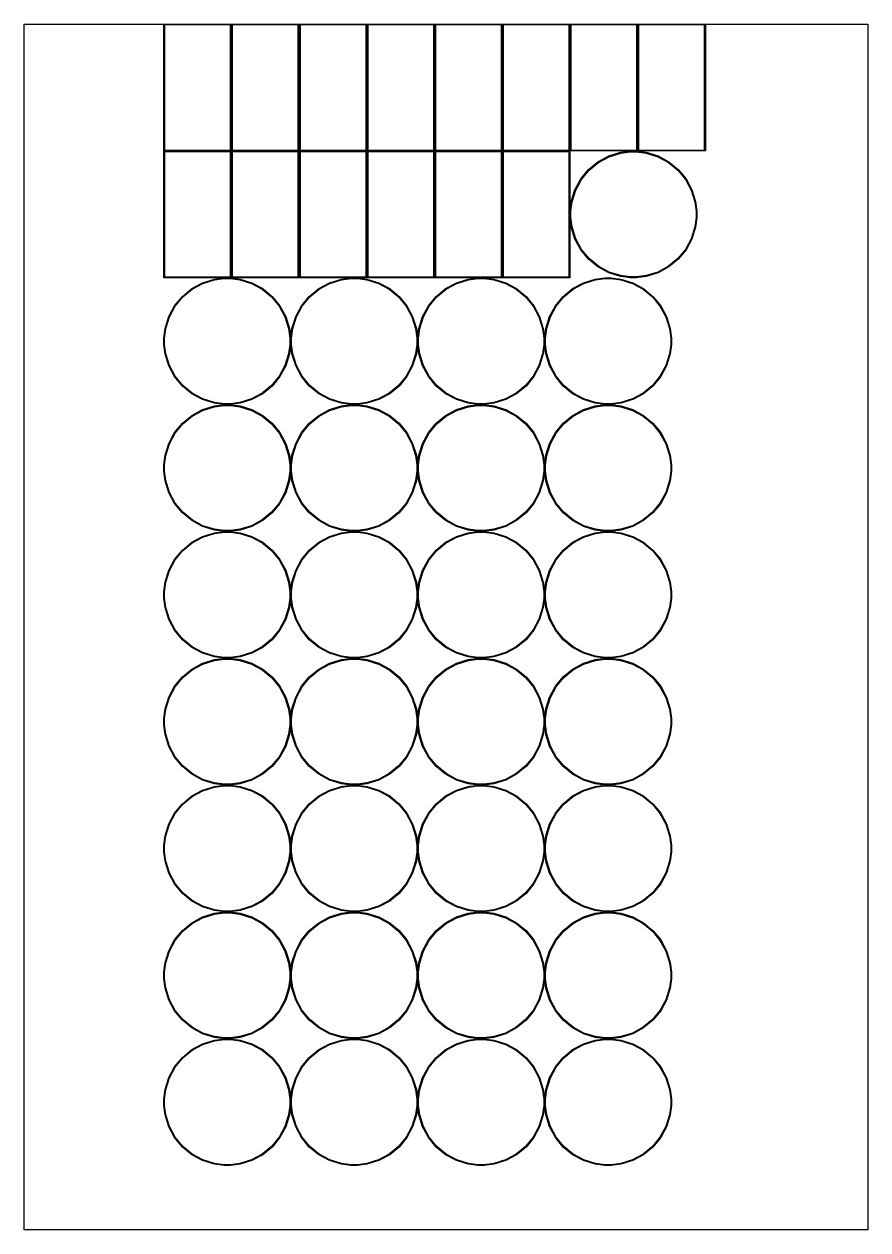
# Model space of a CAD drawing. Extents: x 3 to 206, y 4 to 294.
import ezdxf

# ---------------------------------------------------------------- set-up
doc = ezdxf.new("R2010")
doc.units = 0
doc.layers.add('CCC-CC-CC', color=254, linetype='CONTINUOUS')
doc.layers.add('CFF-FF-FF-WHITE', color=7, linetype='CONTINUOUS')

msp = doc.modelspace()

# ---------------------------------------------------------------- linework, layer by layer
at = {"layer": 'CCC-CC-CC'}
for points in [[(36.9838, 293.599), (53.2486, 293.599), (53.2486, 293.395), (36.9838, 293.395), (36.9838, 293.599)], [(36.9838, 293.599), (37.1877, 293.599), (37.1877, 263.105), (36.9838, 263.105), (36.9838, 293.599)], [(53.0447, 293.599), (53.2486, 293.599), (53.2486, 263.105), (53.0447, 263.105), (53.0447, 293.599)], [(53.2486, 293.599), (69.5124, 293.599), (69.5124, 293.395), (53.2486, 293.395), (53.2486, 293.599)], [(53.2486, 293.599), (53.4515, 293.599), (53.4515, 263.105), (53.2486, 263.105), (53.2486, 293.599)], [(69.3099, 293.599), (69.5124, 293.599), (69.5124, 263.105), (69.3099, 263.105), (69.3099, 293.599)], [(69.5124, 293.599), (85.7772, 293.599), (85.7772, 293.395), (69.5124, 293.395), (69.5124, 293.599)], [(69.5124, 293.599), (69.7163, 293.599), (69.7163, 263.105), (69.5124, 263.105), (69.5124, 293.599)], [(85.5733, 293.599), (85.7772, 293.599), (85.7772, 263.105), (85.5733, 263.105), (85.5733, 293.599)], [(85.7772, 293.599), (102.041, 293.599), (102.041, 293.395), (85.7772, 293.395), (85.7772, 293.599)], [(85.7772, 293.599), (85.9801, 293.599), (85.9801, 263.105), (85.7772, 263.105), (85.7772, 293.599)], [(101.838, 293.599), (102.041, 293.599), (102.041, 263.105), (101.838, 263.105), (101.838, 293.599)], [(102.041, 293.599), (118.305, 293.599), (118.305, 293.395), (102.041, 293.395), (102.041, 293.599)], [(102.041, 293.599), (102.245, 293.599), (102.245, 263.105), (102.041, 263.105), (102.041, 293.599)], [(118.102, 293.599), (118.305, 293.599), (118.305, 263.105), (118.102, 263.105), (118.102, 293.599)], [(118.305, 293.599), (134.57, 293.599), (134.57, 293.395), (118.305, 293.395), (118.305, 293.599)], [(118.305, 293.599), (118.509, 293.599), (118.509, 263.105), (118.305, 263.105), (118.305, 293.599)], [(134.366, 293.599), (134.57, 293.599), (134.57, 263.105), (134.366, 263.105), (134.366, 293.599)], [(134.57, 293.599), (150.833, 293.599), (150.833, 293.395), (134.57, 293.395), (134.57, 293.599)], [(134.57, 293.599), (134.772, 293.599), (134.772, 263.105), (134.57, 263.105), (134.57, 293.599)], [(150.63, 293.599), (150.833, 293.599), (150.833, 263.105), (150.63, 263.105), (150.63, 293.599)], [(150.833, 293.599), (167.098, 293.599), (167.098, 293.395), (150.833, 293.395), (150.833, 293.599)], [(150.833, 293.599), (151.037, 293.599), (151.037, 263.105), (150.833, 263.105), (150.833, 293.599)], [(166.894, 293.599), (167.098, 293.599), (167.098, 263.105), (166.894, 263.105), (166.894, 293.599)], [(36.9838, 263.307), (53.2486, 263.307), (53.2486, 263.105), (36.9838, 263.105), (36.9838, 263.307)], [(36.9838, 263.105), (53.2486, 263.105), (53.2486, 262.901), (36.9838, 262.901), (36.9838, 263.105)], [(36.9838, 263.105), (37.1877, 263.105), (37.1877, 232.609), (36.9838, 232.609), (36.9838, 263.105)], [(53.0447, 263.105), (53.2486, 263.105), (53.2486, 232.609), (53.0447, 232.609), (53.0447, 263.105)], [(53.2486, 263.307), (69.5124, 263.307), (69.5124, 263.105), (53.2486, 263.105), (53.2486, 263.307)], [(53.2486, 263.105), (69.5124, 263.105), (69.5124, 262.901), (53.2486, 262.901), (53.2486, 263.105)], [(53.2486, 263.105), (53.4515, 263.105), (53.4515, 232.609), (53.2486, 232.609), (53.2486, 263.105)], [(69.3099, 263.105), (69.5124, 263.105), (69.5124, 232.609), (69.3099, 232.609), (69.3099, 263.105)], [(69.5124, 263.307), (85.7772, 263.307), (85.7772, 263.105), (69.5124, 263.105), (69.5124, 263.307)], [(69.5124, 263.105), (85.7772, 263.105), (85.7772, 262.901), (69.5124, 262.901), (69.5124, 263.105)], [(69.5124, 263.105), (69.7163, 263.105), (69.7163, 232.609), (69.5124, 232.609), (69.5124, 263.105)], [(85.5733, 263.105), (85.7772, 263.105), (85.7772, 232.609), (85.5733, 232.609), (85.5733, 263.105)], [(85.7772, 263.307), (102.041, 263.307), (102.041, 263.105), (85.7772, 263.105), (85.7772, 263.307)], [(85.7772, 263.105), (102.041, 263.105), (102.041, 262.901), (85.7772, 262.901), (85.7772, 263.105)], [(85.7772, 263.105), (85.9801, 263.105), (85.9801, 232.609), (85.7772, 232.609), (85.7772, 263.105)], [(101.838, 263.105), (102.041, 263.105), (102.041, 232.609), (101.838, 232.609), (101.838, 263.105)], [(102.041, 263.307), (118.305, 263.307), (118.305, 263.105), (102.041, 263.105), (102.041, 263.307)], [(102.041, 263.105), (118.305, 263.105), (118.305, 262.901), (102.041, 262.901), (102.041, 263.105)], [(102.041, 263.105), (102.245, 263.105), (102.245, 232.609), (102.041, 232.609), (102.041, 263.105)], [(118.102, 263.105), (118.305, 263.105), (118.305, 232.609), (118.102, 232.609), (118.102, 263.105)], [(118.305, 263.307), (134.57, 263.307), (134.57, 263.105), (118.305, 263.105), (118.305, 263.307)], [(118.305, 263.105), (134.57, 263.105), (134.57, 262.901), (118.305, 262.901), (118.305, 263.105)], [(118.305, 263.105), (118.509, 263.105), (118.509, 232.609), (118.305, 232.609), (118.305, 263.105)], [(134.366, 263.105), (134.57, 263.105), (134.57, 232.609), (134.366, 232.609), (134.366, 263.105)], [(134.57, 263.307), (150.833, 263.307), (150.833, 263.105), (134.57, 263.105), (134.57, 263.307)], [(149.818, 263.105), (150.585, 263.105), (152.889, 262.796), (155.751, 261.907), (158.341, 260.502), (160.598, 258.64), (162.46, 256.383), (163.865, 253.792), (164.754, 250.93), (165.064, 248.626), (165.064, 247.857), (165.064, 247.089), (164.754, 244.785), (163.865, 241.923), (162.46, 239.332), (160.598, 237.075), (158.341, 235.213), (155.751, 233.808), (152.889, 232.919), (150.585, 232.609), (149.818, 232.609), (149.049, 232.609), (146.745, 232.919), (143.882, 233.808), (141.292, 235.213), (139.034, 237.075), (137.173, 239.332), (135.767, 241.923), (134.878, 244.785), (134.57, 247.089), (134.57, 247.857), (134.57, 248.626), (134.878, 250.93), (135.767, 253.792), (137.173, 256.383), (139.034, 258.64), (141.292, 260.502), (143.882, 261.907), (146.745, 262.796), (149.049, 263.105), (149.818, 263.105)], [(149.818, 262.901), (150.575, 262.901), (152.849, 262.596), (155.673, 261.72), (158.228, 260.332), (160.455, 258.495), (162.292, 256.268), (163.679, 253.714), (164.556, 250.89), (164.862, 248.616), (164.862, 247.857), (164.862, 247.099), (164.556, 244.825), (163.679, 242.001), (162.292, 239.445), (160.455, 237.22), (158.228, 235.383), (155.673, 233.995), (152.849, 233.119), (150.575, 232.813), (149.818, 232.813), (149.058, 232.813), (146.784, 233.119), (143.961, 233.995), (141.405, 235.383), (139.178, 237.22), (137.341, 239.445), (135.953, 242.001), (135.077, 244.825), (134.772, 247.099), (134.772, 247.857), (134.772, 248.616), (135.077, 250.89), (135.953, 253.714), (137.341, 256.268), (139.178, 258.495), (141.405, 260.332), (143.961, 261.72), (146.784, 262.596), (149.058, 262.901), (149.818, 262.901)], [(150.833, 263.307), (167.098, 263.307), (167.098, 263.105), (150.833, 263.105), (150.833, 263.307)], [(36.9838, 232.813), (53.2486, 232.813), (53.2486, 232.609), (36.9838, 232.609), (36.9838, 232.813)], [(52.2319, 232.609), (52.9992, 232.609), (55.3036, 232.3), (58.1656, 231.411), (60.7564, 230.005), (63.0135, 228.144), (64.8751, 225.887), (66.2809, 223.296), (67.1696, 220.434), (67.4797, 218.13), (67.4797, 217.361), (67.4797, 216.593), (67.1696, 214.289), (66.2809, 211.427), (64.8751, 208.836), (63.0135, 206.58), (60.7564, 204.719), (58.1656, 203.313), (55.3036, 202.424), (52.9992, 202.114), (52.2319, 202.114), (51.4629, 202.114), (49.1589, 202.424), (46.2964, 203.313), (43.706, 204.719), (41.4486, 206.58), (39.587, 208.836), (38.1811, 211.427), (37.2925, 214.289), (36.9838, 216.593), (36.9838, 217.361), (36.9838, 218.13), (37.2925, 220.434), (38.1811, 223.296), (39.587, 225.887), (41.4486, 228.144), (43.706, 230.005), (46.2964, 231.411), (49.1589, 232.3), (51.4629, 232.609), (52.2319, 232.609)], [(52.2319, 232.405), (52.9897, 232.405), (55.2633, 232.1), (58.087, 231.224), (60.6432, 229.836), (62.8689, 227.999), (64.7058, 225.774), (66.0936, 223.217), (66.9699, 220.394), (67.2758, 218.12), (67.2758, 217.361), (67.2758, 216.603), (66.9699, 214.329), (66.0936, 211.505), (64.7058, 208.951), (62.8689, 206.724), (60.6432, 204.887), (58.087, 203.499), (55.2633, 202.622), (52.9897, 202.317), (52.2319, 202.317), (51.4724, 202.317), (49.1987, 202.622), (46.3751, 203.499), (43.8203, 204.887), (41.5932, 206.724), (39.7563, 208.951), (38.3688, 211.505), (37.4922, 214.329), (37.1877, 216.603), (37.1877, 217.361), (37.1877, 218.12), (37.4922, 220.394), (38.3688, 223.217), (39.7563, 225.774), (41.5932, 227.999), (43.8203, 229.836), (46.3751, 231.224), (49.1987, 232.1), (51.4724, 232.405), (52.2319, 232.405)], [(53.2486, 232.813), (69.5124, 232.813), (69.5124, 232.609), (53.2486, 232.609), (53.2486, 232.813)], [(82.7278, 232.609), (83.4954, 232.609), (85.7994, 232.3), (88.6615, 231.411), (91.2523, 230.005), (93.5083, 228.144), (95.3699, 225.887), (96.7754, 223.296), (97.6644, 220.434), (97.9745, 218.13), (97.9745, 217.361), (97.9745, 216.593), (97.6644, 214.289), (96.7754, 211.427), (95.3699, 208.836), (93.5083, 206.58), (91.2523, 204.719), (88.6615, 203.313), (85.7994, 202.424), (83.4954, 202.114), (82.7278, 202.114), (81.9587, 202.114), (79.6548, 202.424), (76.7927, 203.313), (74.2019, 204.719), (71.9448, 206.58), (70.0828, 208.836), (68.6774, 211.427), (67.7884, 214.289), (67.4797, 216.593), (67.4797, 217.361), (67.4797, 218.13), (67.7884, 220.434), (68.6774, 223.296), (70.0828, 225.887), (71.9448, 228.144), (74.2019, 230.005), (76.7927, 231.411), (79.6548, 232.3), (81.9587, 232.609), (82.7278, 232.609)], [(82.7278, 232.405), (83.4856, 232.405), (85.7596, 232.1), (88.5832, 231.224), (91.138, 229.836), (93.3648, 227.999), (95.2017, 225.774), (96.5895, 223.217), (97.4658, 220.394), (97.7717, 218.12), (97.7717, 217.361), (97.7717, 216.603), (97.4658, 214.329), (96.5895, 211.505), (95.2017, 208.951), (93.3648, 206.724), (91.138, 204.887), (88.5832, 203.499), (85.7596, 202.622), (83.4856, 202.317), (82.7278, 202.317), (81.9686, 202.317), (79.6946, 202.622), (76.871, 203.499), (74.3148, 204.887), (72.088, 206.724), (70.2511, 208.951), (68.8633, 211.505), (67.987, 214.329), (67.6822, 216.603), (67.6822, 217.361), (67.6822, 218.12), (67.987, 220.394), (68.8633, 223.217), (70.2511, 225.774), (72.088, 227.999), (74.3148, 229.836), (76.871, 231.224), (79.6946, 232.1), (81.9686, 232.405), (82.7278, 232.405)], [(69.5124, 232.813), (85.7772, 232.813), (85.7772, 232.609), (69.5124, 232.609), (69.5124, 232.813)], [(85.7772, 232.813), (102.041, 232.813), (102.041, 232.609), (85.7772, 232.609), (85.7772, 232.813)], [(113.222, 232.609), (113.99, 232.609), (116.294, 232.3), (119.156, 231.411), (121.747, 230.005), (124.004, 228.144), (125.866, 225.887), (127.272, 223.296), (128.16, 220.434), (128.47, 218.13), (128.47, 217.361), (128.47, 216.593), (128.16, 214.289), (127.272, 211.427), (125.866, 208.836), (124.004, 206.58), (121.747, 204.719), (119.156, 203.313), (116.294, 202.424), (113.99, 202.114), (113.222, 202.114), (112.454, 202.114), (110.149, 202.424), (107.287, 203.313), (104.696, 204.719), (102.439, 206.58), (100.578, 208.836), (99.1718, 211.427), (98.2832, 214.289), (97.9745, 216.593), (97.9745, 217.361), (97.9745, 218.13), (98.2832, 220.434), (99.1718, 223.296), (100.578, 225.887), (102.439, 228.144), (104.696, 230.005), (107.287, 231.411), (110.149, 232.3), (112.454, 232.609), (113.222, 232.609)], [(113.222, 232.405), (113.98, 232.405), (116.254, 232.1), (119.078, 231.224), (121.634, 229.836), (123.86, 227.999), (125.696, 225.774), (127.084, 223.217), (127.961, 220.394), (128.266, 218.12), (128.266, 217.361), (128.266, 216.603), (127.961, 214.329), (127.084, 211.505), (125.696, 208.951), (123.86, 206.724), (121.634, 204.887), (119.078, 203.499), (116.254, 202.622), (113.98, 202.317), (113.222, 202.317), (112.463, 202.317), (110.189, 202.622), (107.366, 203.499), (104.811, 204.887), (102.584, 206.724), (100.747, 208.951), (99.3592, 211.505), (98.4829, 214.329), (98.1784, 216.603), (98.1784, 217.361), (98.1784, 218.12), (98.4829, 220.394), (99.3592, 223.217), (100.747, 225.774), (102.584, 227.999), (104.811, 229.836), (107.366, 231.224), (110.189, 232.1), (112.463, 232.405), (113.222, 232.405)], [(102.041, 232.813), (118.305, 232.813), (118.305, 232.609), (102.041, 232.609), (102.041, 232.813)], [(118.305, 232.813), (134.57, 232.813), (134.57, 232.609), (118.305, 232.609), (118.305, 232.813)], [(143.718, 232.609), (144.486, 232.609), (146.79, 232.3), (149.652, 231.411), (152.243, 230.005), (154.499, 228.144), (156.361, 225.887), (157.766, 223.296), (158.655, 220.434), (158.965, 218.13), (158.965, 217.361), (158.965, 216.593), (158.655, 214.289), (157.766, 211.427), (156.361, 208.836), (154.499, 206.58), (152.243, 204.719), (149.652, 203.313), (146.79, 202.424), (144.486, 202.114), (143.718, 202.114), (142.949, 202.114), (140.645, 202.424), (137.783, 203.313), (135.193, 204.719), (132.935, 206.58), (131.074, 208.836), (129.668, 211.427), (128.779, 214.289), (128.47, 216.593), (128.47, 217.361), (128.47, 218.13), (128.779, 220.434), (129.668, 223.296), (131.074, 225.887), (132.935, 228.144), (135.193, 230.005), (137.783, 231.411), (140.645, 232.3), (142.949, 232.609), (143.718, 232.609)], [(143.718, 232.405), (144.476, 232.405), (146.75, 232.1), (149.574, 231.224), (152.128, 229.836), (154.355, 227.999), (156.192, 225.774), (157.58, 223.217), (158.456, 220.394), (158.762, 218.12), (158.762, 217.361), (158.762, 216.603), (158.456, 214.329), (157.58, 211.505), (156.192, 208.951), (154.355, 206.724), (152.128, 204.887), (149.574, 203.499), (146.75, 202.622), (144.476, 202.317), (143.718, 202.317), (142.959, 202.317), (140.685, 202.622), (137.862, 203.499), (135.305, 204.887), (133.078, 206.724), (131.241, 208.951), (129.854, 211.505), (128.977, 214.329), (128.673, 216.603), (128.673, 217.361), (128.673, 218.12), (128.977, 220.394), (129.854, 223.217), (131.241, 225.774), (133.078, 227.999), (135.305, 229.836), (137.862, 231.224), (140.685, 232.1), (142.959, 232.405), (143.718, 232.405)], [(52.2319, 202.114), (52.9992, 202.114), (55.3036, 201.805), (58.1656, 200.916), (60.7564, 199.511), (63.0135, 197.649), (64.8751, 195.392), (66.2809, 192.801), (67.1696, 189.939), (67.4797, 187.635), (67.4797, 186.866), (67.4797, 186.098), (67.1696, 183.794), (66.2809, 180.932), (64.8751, 178.342), (63.0135, 176.084), (60.7564, 174.222), (58.1656, 172.817), (55.3036, 171.928), (52.9992, 171.618), (52.2319, 171.618), (51.4629, 171.618), (49.1589, 171.928), (46.2964, 172.817), (43.706, 174.222), (41.4486, 176.084), (39.587, 178.342), (38.1811, 180.932), (37.2925, 183.794), (36.9838, 186.098), (36.9838, 186.866), (36.9838, 187.635), (37.2925, 189.939), (38.1811, 192.801), (39.587, 195.392), (41.4486, 197.649), (43.706, 199.511), (46.2964, 200.916), (49.1589, 201.805), (51.4629, 202.114), (52.2319, 202.114)], [(52.2319, 201.91), (52.9897, 201.91), (55.2633, 201.605), (58.087, 200.729), (60.6432, 199.342), (62.8689, 197.504), (64.7058, 195.278), (66.0936, 192.723), (66.9699, 189.899), (67.2758, 187.626), (67.2758, 186.866), (67.2758, 186.108), (66.9699, 183.834), (66.0936, 181.011), (64.7058, 178.454), (62.8689, 176.229), (60.6432, 174.392), (58.087, 173.004), (55.2633, 172.128), (52.9897, 171.822), (52.2319, 171.822), (51.4724, 171.822), (49.1987, 172.128), (46.3751, 173.004), (43.8203, 174.392), (41.5932, 176.229), (39.7563, 178.454), (38.3688, 181.011), (37.4922, 183.834), (37.1877, 186.108), (37.1877, 186.866), (37.1877, 187.626), (37.4922, 189.899), (38.3688, 192.723), (39.7563, 195.278), (41.5932, 197.504), (43.8203, 199.342), (46.3751, 200.729), (49.1987, 201.605), (51.4724, 201.91), (52.2319, 201.91)], [(82.7278, 202.114), (83.4954, 202.114), (85.7994, 201.805), (88.6615, 200.916), (91.2523, 199.511), (93.5083, 197.649), (95.3699, 195.392), (96.7754, 192.801), (97.6644, 189.939), (97.9745, 187.635), (97.9745, 186.866), (97.9745, 186.098), (97.6644, 183.794), (96.7754, 180.932), (95.3699, 178.342), (93.5083, 176.084), (91.2523, 174.222), (88.6615, 172.817), (85.7994, 171.928), (83.4954, 171.618), (82.7278, 171.618), (81.9587, 171.618), (79.6548, 171.928), (76.7927, 172.817), (74.2019, 174.222), (71.9448, 176.084), (70.0828, 178.342), (68.6774, 180.932), (67.7884, 183.794), (67.4797, 186.098), (67.4797, 186.866), (67.4797, 187.635), (67.7884, 189.939), (68.6774, 192.801), (70.0828, 195.392), (71.9448, 197.649), (74.2019, 199.511), (76.7927, 200.916), (79.6548, 201.805), (81.9587, 202.114), (82.7278, 202.114)], [(82.7278, 201.91), (83.4856, 201.91), (85.7596, 201.605), (88.5832, 200.729), (91.138, 199.342), (93.3648, 197.504), (95.2017, 195.278), (96.5895, 192.723), (97.4658, 189.899), (97.7717, 187.626), (97.7717, 186.866), (97.7717, 186.108), (97.4658, 183.834), (96.5895, 181.011), (95.2017, 178.454), (93.3648, 176.229), (91.138, 174.392), (88.5832, 173.004), (85.7596, 172.128), (83.4856, 171.822), (82.7278, 171.822), (81.9686, 171.822), (79.6946, 172.128), (76.871, 173.004), (74.3148, 174.392), (72.088, 176.229), (70.2511, 178.454), (68.8633, 181.011), (67.987, 183.834), (67.6822, 186.108), (67.6822, 186.866), (67.6822, 187.626), (67.987, 189.899), (68.8633, 192.723), (70.2511, 195.278), (72.088, 197.504), (74.3148, 199.342), (76.871, 200.729), (79.6946, 201.605), (81.9686, 201.91), (82.7278, 201.91)], [(113.222, 202.114), (113.99, 202.114), (116.294, 201.805), (119.156, 200.916), (121.747, 199.511), (124.004, 197.649), (125.866, 195.392), (127.272, 192.801), (128.16, 189.939), (128.47, 187.635), (128.47, 186.866), (128.47, 186.098), (128.16, 183.794), (127.272, 180.932), (125.866, 178.342), (124.004, 176.084), (121.747, 174.222), (119.156, 172.817), (116.294, 171.928), (113.99, 171.618), (113.222, 171.618), (112.454, 171.618), (110.149, 171.928), (107.287, 172.817), (104.696, 174.222), (102.439, 176.084), (100.578, 178.342), (99.1718, 180.932), (98.2832, 183.794), (97.9745, 186.098), (97.9745, 186.866), (97.9745, 187.635), (98.2832, 189.939), (99.1718, 192.801), (100.578, 195.392), (102.439, 197.649), (104.696, 199.511), (107.287, 200.916), (110.149, 201.805), (112.454, 202.114), (113.222, 202.114)], [(113.222, 201.91), (113.98, 201.91), (116.254, 201.605), (119.078, 200.729), (121.634, 199.342), (123.86, 197.504), (125.696, 195.278), (127.084, 192.723), (127.961, 189.899), (128.266, 187.626), (128.266, 186.866), (128.266, 186.108), (127.961, 183.834), (127.084, 181.011), (125.696, 178.454), (123.86, 176.229), (121.634, 174.392), (119.078, 173.004), (116.254, 172.128), (113.98, 171.822), (113.222, 171.822), (112.463, 171.822), (110.189, 172.128), (107.366, 173.004), (104.811, 174.392), (102.584, 176.229), (100.747, 178.454), (99.3592, 181.011), (98.4829, 183.834), (98.1784, 186.108), (98.1784, 186.866), (98.1784, 187.626), (98.4829, 189.899), (99.3592, 192.723), (100.747, 195.278), (102.584, 197.504), (104.811, 199.342), (107.366, 200.729), (110.189, 201.605), (112.463, 201.91), (113.222, 201.91)], [(143.718, 202.114), (144.486, 202.114), (146.79, 201.805), (149.652, 200.916), (152.243, 199.511), (154.499, 197.649), (156.361, 195.392), (157.766, 192.801), (158.655, 189.939), (158.965, 187.635), (158.965, 186.866), (158.965, 186.098), (158.655, 183.794), (157.766, 180.932), (156.361, 178.342), (154.499, 176.084), (152.243, 174.222), (149.652, 172.817), (146.79, 171.928), (144.486, 171.618), (143.718, 171.618), (142.949, 171.618), (140.645, 171.928), (137.783, 172.817), (135.193, 174.222), (132.935, 176.084), (131.074, 178.342), (129.668, 180.932), (128.779, 183.794), (128.47, 186.098), (128.47, 186.866), (128.47, 187.635), (128.779, 189.939), (129.668, 192.801), (131.074, 195.392), (132.935, 197.649), (135.193, 199.511), (137.783, 200.916), (140.645, 201.805), (142.949, 202.114), (143.718, 202.114)], [(143.718, 201.91), (144.476, 201.91), (146.75, 201.605), (149.574, 200.729), (152.128, 199.342), (154.355, 197.504), (156.192, 195.278), (157.58, 192.723), (158.456, 189.899), (158.762, 187.626), (158.762, 186.866), (158.762, 186.108), (158.456, 183.834), (157.58, 181.011), (156.192, 178.454), (154.355, 176.229), (152.128, 174.392), (149.574, 173.004), (146.75, 172.128), (144.476, 171.822), (143.718, 171.822), (142.959, 171.822), (140.685, 172.128), (137.862, 173.004), (135.305, 174.392), (133.078, 176.229), (131.241, 178.454), (129.854, 181.011), (128.977, 183.834), (128.673, 186.108), (128.673, 186.866), (128.673, 187.626), (128.977, 189.899), (129.854, 192.723), (131.241, 195.278), (133.078, 197.504), (135.305, 199.342), (137.862, 200.729), (140.685, 201.605), (142.959, 201.91), (143.718, 201.91)], [(52.2319, 171.618), (52.9992, 171.618), (55.3036, 171.31), (58.1656, 170.421), (60.7564, 169.015), (63.0135, 167.153), (64.8751, 164.896), (66.2809, 162.305), (67.1696, 159.443), (67.4797, 157.139), (67.4797, 156.37), (67.4797, 155.603), (67.1696, 153.299), (66.2809, 150.436), (64.8751, 147.846), (63.0135, 145.59), (60.7564, 143.728), (58.1656, 142.323), (55.3036, 141.434), (52.9992, 141.123), (52.2319, 141.123), (51.4629, 141.123), (49.1589, 141.434), (46.2964, 142.323), (43.706, 143.728), (41.4486, 145.59), (39.587, 147.846), (38.1811, 150.436), (37.2925, 153.299), (36.9838, 155.603), (36.9838, 156.37), (36.9838, 157.139), (37.2925, 159.443), (38.1811, 162.305), (39.587, 164.896), (41.4486, 167.153), (43.706, 169.015), (46.2964, 170.421), (49.1589, 171.31), (51.4629, 171.618), (52.2319, 171.618)], [(52.2319, 171.414), (52.9897, 171.414), (55.2633, 171.11), (58.087, 170.233), (60.6432, 168.845), (62.8689, 167.009), (64.7058, 164.783), (66.0936, 162.227), (66.9699, 159.403), (67.2758, 157.129), (67.2758, 156.37), (67.2758, 155.612), (66.9699, 153.338), (66.0936, 150.515), (64.7058, 147.96), (62.8689, 145.733), (60.6432, 143.896), (58.087, 142.508), (55.2633, 141.632), (52.9897, 141.326), (52.2319, 141.326), (51.4724, 141.326), (49.1987, 141.632), (46.3751, 142.508), (43.8203, 143.896), (41.5932, 145.733), (39.7563, 147.96), (38.3688, 150.515), (37.4922, 153.338), (37.1877, 155.612), (37.1877, 156.37), (37.1877, 157.129), (37.4922, 159.403), (38.3688, 162.227), (39.7563, 164.783), (41.5932, 167.009), (43.8203, 168.845), (46.3751, 170.233), (49.1987, 171.11), (51.4724, 171.414), (52.2319, 171.414)], [(82.7278, 171.618), (83.4954, 171.618), (85.7994, 171.31), (88.6615, 170.421), (91.2523, 169.015), (93.5083, 167.153), (95.3699, 164.896), (96.7754, 162.305), (97.6644, 159.443), (97.9745, 157.139), (97.9745, 156.37), (97.9745, 155.603), (97.6644, 153.299), (96.7754, 150.436), (95.3699, 147.846), (93.5083, 145.59), (91.2523, 143.728), (88.6615, 142.323), (85.7994, 141.434), (83.4954, 141.123), (82.7278, 141.123), (81.9587, 141.123), (79.6548, 141.434), (76.7927, 142.323), (74.2019, 143.728), (71.9448, 145.59), (70.0828, 147.846), (68.6774, 150.436), (67.7884, 153.299), (67.4797, 155.603), (67.4797, 156.37), (67.4797, 157.139), (67.7884, 159.443), (68.6774, 162.305), (70.0828, 164.896), (71.9448, 167.153), (74.2019, 169.015), (76.7927, 170.421), (79.6548, 171.31), (81.9587, 171.618), (82.7278, 171.618)], [(82.7278, 171.414), (83.4856, 171.414), (85.7596, 171.11), (88.5832, 170.233), (91.138, 168.845), (93.3648, 167.009), (95.2017, 164.783), (96.5895, 162.227), (97.4658, 159.403), (97.7717, 157.129), (97.7717, 156.37), (97.7717, 155.612), (97.4658, 153.338), (96.5895, 150.515), (95.2017, 147.96), (93.3648, 145.733), (91.138, 143.896), (88.5832, 142.508), (85.7596, 141.632), (83.4856, 141.326), (82.7278, 141.326), (81.9686, 141.326), (79.6946, 141.632), (76.871, 142.508), (74.3148, 143.896), (72.088, 145.733), (70.2511, 147.96), (68.8633, 150.515), (67.987, 153.338), (67.6822, 155.612), (67.6822, 156.37), (67.6822, 157.129), (67.987, 159.403), (68.8633, 162.227), (70.2511, 164.783), (72.088, 167.009), (74.3148, 168.845), (76.871, 170.233), (79.6946, 171.11), (81.9686, 171.414), (82.7278, 171.414)], [(113.222, 171.618), (113.99, 171.618), (116.294, 171.31), (119.156, 170.421), (121.747, 169.015), (124.004, 167.153), (125.866, 164.896), (127.272, 162.305), (128.16, 159.443), (128.47, 157.139), (128.47, 156.37), (128.47, 155.603), (128.16, 153.299), (127.272, 150.436), (125.866, 147.846), (124.004, 145.59), (121.747, 143.728), (119.156, 142.323), (116.294, 141.434), (113.99, 141.123), (113.222, 141.123), (112.454, 141.123), (110.149, 141.434), (107.287, 142.323), (104.696, 143.728), (102.439, 145.59), (100.578, 147.846), (99.1718, 150.436), (98.2832, 153.299), (97.9745, 155.603), (97.9745, 156.37), (97.9745, 157.139), (98.2832, 159.443), (99.1718, 162.305), (100.578, 164.896), (102.439, 167.153), (104.696, 169.015), (107.287, 170.421), (110.149, 171.31), (112.454, 171.618), (113.222, 171.618)], [(113.222, 171.414), (113.98, 171.414), (116.254, 171.11), (119.078, 170.233), (121.634, 168.845), (123.86, 167.009), (125.696, 164.783), (127.084, 162.227), (127.961, 159.403), (128.266, 157.129), (128.266, 156.37), (128.266, 155.612), (127.961, 153.338), (127.084, 150.515), (125.696, 147.96), (123.86, 145.733), (121.634, 143.896), (119.078, 142.508), (116.254, 141.632), (113.98, 141.326), (113.222, 141.326), (112.463, 141.326), (110.189, 141.632), (107.366, 142.508), (104.811, 143.896), (102.584, 145.733), (100.747, 147.96), (99.3592, 150.515), (98.4829, 153.338), (98.1784, 155.612), (98.1784, 156.37), (98.1784, 157.129), (98.4829, 159.403), (99.3592, 162.227), (100.747, 164.783), (102.584, 167.009), (104.811, 168.845), (107.366, 170.233), (110.189, 171.11), (112.463, 171.414), (113.222, 171.414)], [(143.718, 171.618), (144.486, 171.618), (146.79, 171.31), (149.652, 170.421), (152.243, 169.015), (154.499, 167.153), (156.361, 164.896), (157.766, 162.305), (158.655, 159.443), (158.965, 157.139), (158.965, 156.37), (158.965, 155.603), (158.655, 153.299), (157.766, 150.436), (156.361, 147.846), (154.499, 145.59), (152.243, 143.728), (149.652, 142.323), (146.79, 141.434), (144.486, 141.123), (143.718, 141.123), (142.949, 141.123), (140.645, 141.434), (137.783, 142.323), (135.193, 143.728), (132.935, 145.59), (131.074, 147.846), (129.668, 150.436), (128.779, 153.299), (128.47, 155.603), (128.47, 156.37), (128.47, 157.139), (128.779, 159.443), (129.668, 162.305), (131.074, 164.896), (132.935, 167.153), (135.193, 169.015), (137.783, 170.421), (140.645, 171.31), (142.949, 171.618), (143.718, 171.618)], [(143.718, 171.414), (144.476, 171.414), (146.75, 171.11), (149.574, 170.233), (152.128, 168.845), (154.355, 167.009), (156.192, 164.783), (157.58, 162.227), (158.456, 159.403), (158.762, 157.129), (158.762, 156.37), (158.762, 155.612), (158.456, 153.338), (157.58, 150.515), (156.192, 147.96), (154.355, 145.733), (152.128, 143.896), (149.574, 142.508), (146.75, 141.632), (144.476, 141.326), (143.718, 141.326), (142.959, 141.326), (140.685, 141.632), (137.862, 142.508), (135.305, 143.896), (133.078, 145.733), (131.241, 147.96), (129.854, 150.515), (128.977, 153.338), (128.673, 155.612), (128.673, 156.37), (128.673, 157.129), (128.977, 159.403), (129.854, 162.227), (131.241, 164.783), (133.078, 167.009), (135.305, 168.845), (137.862, 170.233), (140.685, 171.11), (142.959, 171.414), (143.718, 171.414)], [(52.2319, 141.123), (52.9992, 141.123), (55.3036, 140.815), (58.1656, 139.926), (60.7564, 138.52), (63.0135, 136.659), (64.8751, 134.401), (66.2809, 131.811), (67.1696, 128.948), (67.4797, 126.644), (67.4797, 125.876), (67.4797, 125.108), (67.1696, 122.804), (66.2809, 119.942), (64.8751, 117.351), (63.0135, 115.094), (60.7564, 113.232), (58.1656, 111.826), (55.3036, 110.938), (52.9992, 110.628), (52.2319, 110.628), (51.4629, 110.628), (49.1589, 110.938), (46.2964, 111.826), (43.706, 113.232), (41.4486, 115.094), (39.587, 117.351), (38.1811, 119.942), (37.2925, 122.804), (36.9838, 125.108), (36.9838, 125.876), (36.9838, 126.644), (37.2925, 128.948), (38.1811, 131.811), (39.587, 134.401), (41.4486, 136.659), (43.706, 138.52), (46.2964, 139.926), (49.1589, 140.815), (51.4629, 141.123), (52.2319, 141.123)], [(52.2319, 140.92), (52.9897, 140.92), (55.2633, 140.615), (58.087, 139.738), (60.6432, 138.351), (62.8689, 136.514), (64.7058, 134.287), (66.0936, 131.732), (66.9699, 128.909), (67.2758, 126.635), (67.2758, 125.876), (67.2758, 125.118), (66.9699, 122.844), (66.0936, 120.02), (64.7058, 117.464), (62.8689, 115.238), (60.6432, 113.401), (58.087, 112.014), (55.2633, 111.137), (52.9897, 110.831), (52.2319, 110.831), (51.4724, 110.831), (49.1987, 111.137), (46.3751, 112.014), (43.8203, 113.401), (41.5932, 115.238), (39.7563, 117.464), (38.3688, 120.02), (37.4922, 122.844), (37.1877, 125.118), (37.1877, 125.876), (37.1877, 126.635), (37.4922, 128.909), (38.3688, 131.732), (39.7563, 134.287), (41.5932, 136.514), (43.8203, 138.351), (46.3751, 139.738), (49.1987, 140.615), (51.4724, 140.92), (52.2319, 140.92)], [(82.7278, 141.123), (83.4954, 141.123), (85.7994, 140.815), (88.6615, 139.926), (91.2523, 138.52), (93.5083, 136.659), (95.3699, 134.401), (96.7754, 131.811), (97.6644, 128.948), (97.9745, 126.644), (97.9745, 125.876), (97.9745, 125.108), (97.6644, 122.804), (96.7754, 119.942), (95.3699, 117.351), (93.5083, 115.094), (91.2523, 113.232), (88.6615, 111.826), (85.7994, 110.938), (83.4954, 110.628), (82.7278, 110.628), (81.9587, 110.628), (79.6548, 110.938), (76.7927, 111.826), (74.2019, 113.232), (71.9448, 115.094), (70.0828, 117.351), (68.6774, 119.942), (67.7884, 122.804), (67.4797, 125.108), (67.4797, 125.876), (67.4797, 126.644), (67.7884, 128.948), (68.6774, 131.811), (70.0828, 134.401), (71.9448, 136.659), (74.2019, 138.52), (76.7927, 139.926), (79.6548, 140.815), (81.9587, 141.123), (82.7278, 141.123)], [(82.7278, 140.92), (83.4856, 140.92), (85.7596, 140.615), (88.5832, 139.738), (91.138, 138.351), (93.3648, 136.514), (95.2017, 134.287), (96.5895, 131.732), (97.4658, 128.909), (97.7717, 126.635), (97.7717, 125.876), (97.7717, 125.118), (97.4658, 122.844), (96.5895, 120.02), (95.2017, 117.464), (93.3648, 115.238), (91.138, 113.401), (88.5832, 112.014), (85.7596, 111.137), (83.4856, 110.831), (82.7278, 110.831), (81.9686, 110.831), (79.6946, 111.137), (76.871, 112.014), (74.3148, 113.401), (72.088, 115.238), (70.2511, 117.464), (68.8633, 120.02), (67.987, 122.844), (67.6822, 125.118), (67.6822, 125.876), (67.6822, 126.635), (67.987, 128.909), (68.8633, 131.732), (70.2511, 134.287), (72.088, 136.514), (74.3148, 138.351), (76.871, 139.738), (79.6946, 140.615), (81.9686, 140.92), (82.7278, 140.92)], [(113.222, 141.123), (113.99, 141.123), (116.294, 140.815), (119.156, 139.926), (121.747, 138.52), (124.004, 136.659), (125.866, 134.401), (127.272, 131.811), (128.16, 128.948), (128.47, 126.644), (128.47, 125.876), (128.47, 125.108), (128.16, 122.804), (127.272, 119.942), (125.866, 117.351), (124.004, 115.094), (121.747, 113.232), (119.156, 111.826), (116.294, 110.938), (113.99, 110.628), (113.222, 110.628), (112.454, 110.628), (110.149, 110.938), (107.287, 111.826), (104.696, 113.232), (102.439, 115.094), (100.578, 117.351), (99.1718, 119.942), (98.2832, 122.804), (97.9745, 125.108), (97.9745, 125.876), (97.9745, 126.644), (98.2832, 128.948), (99.1718, 131.811), (100.578, 134.401), (102.439, 136.659), (104.696, 138.52), (107.287, 139.926), (110.149, 140.815), (112.454, 141.123), (113.222, 141.123)], [(113.222, 140.92), (113.98, 140.92), (116.254, 140.615), (119.078, 139.738), (121.634, 138.351), (123.86, 136.514), (125.696, 134.287), (127.084, 131.732), (127.961, 128.909), (128.266, 126.635), (128.266, 125.876), (128.266, 125.118), (127.961, 122.844), (127.084, 120.02), (125.696, 117.464), (123.86, 115.238), (121.634, 113.401), (119.078, 112.014), (116.254, 111.137), (113.98, 110.831), (113.222, 110.831), (112.463, 110.831), (110.189, 111.137), (107.366, 112.014), (104.811, 113.401), (102.584, 115.238), (100.747, 117.464), (99.3592, 120.02), (98.4829, 122.844), (98.1784, 125.118), (98.1784, 125.876), (98.1784, 126.635), (98.4829, 128.909), (99.3592, 131.732), (100.747, 134.287), (102.584, 136.514), (104.811, 138.351), (107.366, 139.738), (110.189, 140.615), (112.463, 140.92), (113.222, 140.92)], [(143.718, 141.123), (144.486, 141.123), (146.79, 140.815), (149.652, 139.926), (152.243, 138.52), (154.499, 136.659), (156.361, 134.401), (157.766, 131.811), (158.655, 128.948), (158.965, 126.644), (158.965, 125.876), (158.965, 125.108), (158.655, 122.804), (157.766, 119.942), (156.361, 117.351), (154.499, 115.094), (152.243, 113.232), (149.652, 111.826), (146.79, 110.938), (144.486, 110.628), (143.718, 110.628), (142.949, 110.628), (140.645, 110.938), (137.783, 111.826), (135.193, 113.232), (132.935, 115.094), (131.074, 117.351), (129.668, 119.942), (128.779, 122.804), (128.47, 125.108), (128.47, 125.876), (128.47, 126.644), (128.779, 128.948), (129.668, 131.811), (131.074, 134.401), (132.935, 136.659), (135.193, 138.52), (137.783, 139.926), (140.645, 140.815), (142.949, 141.123), (143.718, 141.123)], [(143.718, 140.92), (144.476, 140.92), (146.75, 140.615), (149.574, 139.738), (152.128, 138.351), (154.355, 136.514), (156.192, 134.287), (157.58, 131.732), (158.456, 128.909), (158.762, 126.635), (158.762, 125.876), (158.762, 125.118), (158.456, 122.844), (157.58, 120.02), (156.192, 117.464), (154.355, 115.238), (152.128, 113.401), (149.574, 112.014), (146.75, 111.137), (144.476, 110.831), (143.718, 110.831), (142.959, 110.831), (140.685, 111.137), (137.862, 112.014), (135.305, 113.401), (133.078, 115.238), (131.241, 117.464), (129.854, 120.02), (128.977, 122.844), (128.673, 125.118), (128.673, 125.876), (128.673, 126.635), (128.977, 128.909), (129.854, 131.732), (131.241, 134.287), (133.078, 136.514), (135.305, 138.351), (137.862, 139.738), (140.685, 140.615), (142.959, 140.92), (143.718, 140.92)], [(52.2319, 110.628), (52.9992, 110.628), (55.3036, 110.319), (58.1656, 109.43), (60.7564, 108.024), (63.0135, 106.163), (64.8751, 103.905), (66.2809, 101.315), (67.1696, 98.4525), (67.4797, 96.1485), (67.4797, 95.3795), (67.4797, 94.6118), (67.1696, 92.3078), (66.2809, 89.4457), (64.8751, 86.8549), (63.0135, 84.5993), (60.7564, 82.7373), (58.1656, 81.3319), (55.3036, 80.4429), (52.9992, 80.1328), (52.2319, 80.1328), (51.4629, 80.1328), (49.1589, 80.4429), (46.2964, 81.3319), (43.706, 82.7373), (41.4486, 84.5993), (39.587, 86.8549), (38.1811, 89.4457), (37.2925, 92.3078), (36.9838, 94.6118), (36.9838, 95.3795), (36.9838, 96.1485), (37.2925, 98.4525), (38.1811, 101.315), (39.587, 103.905), (41.4486, 106.163), (43.706, 108.024), (46.2964, 109.43), (49.1589, 110.319), (51.4629, 110.628), (52.2319, 110.628)], [(52.2319, 110.425), (52.9897, 110.425), (55.2633, 110.12), (58.087, 109.244), (60.6432, 107.856), (62.8689, 106.019), (64.7058, 103.793), (66.0936, 101.236), (66.9699, 98.4127), (67.2758, 96.139), (67.2758, 95.3795), (67.2758, 94.6217), (66.9699, 92.3477), (66.0936, 89.5244), (64.7058, 86.9692), (62.8689, 84.7425), (60.6432, 82.9056), (58.087, 81.5178), (55.2633, 80.6415), (52.9897, 80.3356), (52.2319, 80.3356), (51.4724, 80.3356), (49.1987, 80.6415), (46.3751, 81.5178), (43.8203, 82.9056), (41.5932, 84.7425), (39.7563, 86.9692), (38.3688, 89.5244), (37.4922, 92.3477), (37.1877, 94.6217), (37.1877, 95.3795), (37.1877, 96.139), (37.4922, 98.4127), (38.3688, 101.236), (39.7563, 103.793), (41.5932, 106.019), (43.8203, 107.856), (46.3751, 109.244), (49.1987, 110.12), (51.4724, 110.425), (52.2319, 110.425)], [(82.7278, 110.628), (83.4954, 110.628), (85.7994, 110.319), (88.6615, 109.43), (91.2523, 108.024), (93.5083, 106.163), (95.3699, 103.905), (96.7754, 101.315), (97.6644, 98.4525), (97.9745, 96.1485), (97.9745, 95.3795), (97.9745, 94.6118), (97.6644, 92.3078), (96.7754, 89.4457), (95.3699, 86.8549), (93.5083, 84.5993), (91.2523, 82.7373), (88.6615, 81.3319), (85.7994, 80.4429), (83.4954, 80.1328), (82.7278, 80.1328), (81.9587, 80.1328), (79.6548, 80.4429), (76.7927, 81.3319), (74.2019, 82.7373), (71.9448, 84.5993), (70.0828, 86.8549), (68.6774, 89.4457), (67.7884, 92.3078), (67.4797, 94.6118), (67.4797, 95.3795), (67.4797, 96.1485), (67.7884, 98.4525), (68.6774, 101.315), (70.0828, 103.905), (71.9448, 106.163), (74.2019, 108.024), (76.7927, 109.43), (79.6548, 110.319), (81.9587, 110.628), (82.7278, 110.628)], [(82.7278, 110.425), (83.4856, 110.425), (85.7596, 110.12), (88.5832, 109.244), (91.138, 107.856), (93.3648, 106.019), (95.2017, 103.793), (96.5895, 101.236), (97.4658, 98.4127), (97.7717, 96.139), (97.7717, 95.3795), (97.7717, 94.6217), (97.4658, 92.3477), (96.5895, 89.5244), (95.2017, 86.9692), (93.3648, 84.7425), (91.138, 82.9056), (88.5832, 81.5178), (85.7596, 80.6415), (83.4856, 80.3356), (82.7278, 80.3356), (81.9686, 80.3356), (79.6946, 80.6415), (76.871, 81.5178), (74.3148, 82.9056), (72.088, 84.7425), (70.2511, 86.9692), (68.8633, 89.5244), (67.987, 92.3477), (67.6822, 94.6217), (67.6822, 95.3795), (67.6822, 96.139), (67.987, 98.4127), (68.8633, 101.236), (70.2511, 103.793), (72.088, 106.019), (74.3148, 107.856), (76.871, 109.244), (79.6946, 110.12), (81.9686, 110.425), (82.7278, 110.425)], [(113.222, 110.628), (113.99, 110.628), (116.294, 110.319), (119.156, 109.43), (121.747, 108.024), (124.004, 106.163), (125.866, 103.905), (127.272, 101.315), (128.16, 98.4525), (128.47, 96.1485), (128.47, 95.3795), (128.47, 94.6118), (128.16, 92.3078), (127.272, 89.4457), (125.866, 86.8549), (124.004, 84.5993), (121.747, 82.7373), (119.156, 81.3319), (116.294, 80.4429), (113.99, 80.1328), (113.222, 80.1328), (112.454, 80.1328), (110.149, 80.4429), (107.287, 81.3319), (104.696, 82.7373), (102.439, 84.5993), (100.578, 86.8549), (99.1718, 89.4457), (98.2832, 92.3078), (97.9745, 94.6118), (97.9745, 95.3795), (97.9745, 96.1485), (98.2832, 98.4525), (99.1718, 101.315), (100.578, 103.905), (102.439, 106.163), (104.696, 108.024), (107.287, 109.43), (110.149, 110.319), (112.454, 110.628), (113.222, 110.628)], [(113.222, 110.425), (113.98, 110.425), (116.254, 110.12), (119.078, 109.244), (121.634, 107.856), (123.86, 106.019), (125.696, 103.793), (127.084, 101.236), (127.961, 98.4127), (128.266, 96.139), (128.266, 95.3795), (128.266, 94.6217), (127.961, 92.3477), (127.084, 89.5244), (125.696, 86.9692), (123.86, 84.7425), (121.634, 82.9056), (119.078, 81.5178), (116.254, 80.6415), (113.98, 80.3356), (113.222, 80.3356), (112.463, 80.3356), (110.189, 80.6415), (107.366, 81.5178), (104.811, 82.9056), (102.584, 84.7425), (100.747, 86.9692), (99.3592, 89.5244), (98.4829, 92.3477), (98.1784, 94.6217), (98.1784, 95.3795), (98.1784, 96.139), (98.4829, 98.4127), (99.3592, 101.236), (100.747, 103.793), (102.584, 106.019), (104.811, 107.856), (107.366, 109.244), (110.189, 110.12), (112.463, 110.425), (113.222, 110.425)], [(143.718, 110.628), (144.486, 110.628), (146.79, 110.319), (149.652, 109.43), (152.243, 108.024), (154.499, 106.163), (156.361, 103.905), (157.766, 101.315), (158.655, 98.4525), (158.965, 96.1485), (158.965, 95.3795), (158.965, 94.6118), (158.655, 92.3078), (157.766, 89.4457), (156.361, 86.8549), (154.499, 84.5993), (152.243, 82.7373), (149.652, 81.3319), (146.79, 80.4429), (144.486, 80.1328), (143.718, 80.1328), (142.949, 80.1328), (140.645, 80.4429), (137.783, 81.3319), (135.193, 82.7373), (132.935, 84.5993), (131.074, 86.8549), (129.668, 89.4457), (128.779, 92.3078), (128.47, 94.6118), (128.47, 95.3795), (128.47, 96.1485), (128.779, 98.4525), (129.668, 101.315), (131.074, 103.905), (132.935, 106.163), (135.193, 108.024), (137.783, 109.43), (140.645, 110.319), (142.949, 110.628), (143.718, 110.628)], [(143.718, 110.425), (144.476, 110.425), (146.75, 110.12), (149.574, 109.244), (152.128, 107.856), (154.355, 106.019), (156.192, 103.793), (157.58, 101.236), (158.456, 98.4127), (158.762, 96.139), (158.762, 95.3795), (158.762, 94.6217), (158.456, 92.3477), (157.58, 89.5244), (156.192, 86.9692), (154.355, 84.7425), (152.128, 82.9056), (149.574, 81.5178), (146.75, 80.6415), (144.476, 80.3356), (143.718, 80.3356), (142.959, 80.3356), (140.685, 80.6415), (137.862, 81.5178), (135.305, 82.9056), (133.078, 84.7425), (131.241, 86.9692), (129.854, 89.5244), (128.977, 92.3477), (128.673, 94.6217), (128.673, 95.3795), (128.673, 96.139), (128.977, 98.4127), (129.854, 101.236), (131.241, 103.793), (133.078, 106.019), (135.305, 107.856), (137.862, 109.244), (140.685, 110.12), (142.959, 110.425), (143.718, 110.425)], [(52.2319, 80.1328), (52.9992, 80.1328), (55.3036, 79.8241), (58.1656, 78.9354), (60.7564, 77.53), (63.0135, 75.668), (64.8751, 73.4109), (66.2809, 70.8201), (67.1696, 67.9581), (67.4797, 65.6537), (67.4797, 64.885), (67.4797, 64.1174), (67.1696, 61.8134), (66.2809, 58.9509), (64.8751, 56.3605), (63.0135, 54.1031), (60.7564, 52.2414), (58.1656, 50.836), (55.3036, 49.947), (52.9992, 49.6369), (52.2319, 49.6369), (51.4629, 49.6369), (49.1589, 49.947), (46.2964, 50.836), (43.706, 52.2414), (41.4486, 54.1031), (39.587, 56.3605), (38.1811, 58.9509), (37.2925, 61.8134), (36.9838, 64.1174), (36.9838, 64.885), (36.9838, 65.6537), (37.2925, 67.9581), (38.1811, 70.8201), (39.587, 73.4109), (41.4486, 75.668), (43.706, 77.53), (46.2964, 78.9354), (49.1589, 79.8241), (51.4629, 80.1328), (52.2319, 80.1328)], [(52.2319, 79.9289), (52.9897, 79.9289), (55.2633, 79.6244), (58.087, 78.7481), (60.6432, 77.3603), (62.8689, 75.5234), (64.7058, 73.2966), (66.0936, 70.7415), (66.9699, 67.9178), (67.2758, 65.6442), (67.2758, 64.885), (67.2758, 64.1269), (66.9699, 61.8532), (66.0936, 59.0296), (64.7058, 56.4734), (62.8689, 54.2477), (60.6432, 52.4108), (58.087, 51.0233), (55.2633, 50.1467), (52.9897, 49.8408), (52.2319, 49.8408), (51.4724, 49.8408), (49.1987, 50.1467), (46.3751, 51.0233), (43.8203, 52.4108), (41.5932, 54.2477), (39.7563, 56.4734), (38.3688, 59.0296), (37.4922, 61.8532), (37.1877, 64.1269), (37.1877, 64.885), (37.1877, 65.6442), (37.4922, 67.9178), (38.3688, 70.7415), (39.7563, 73.2966), (41.5932, 75.5234), (43.8203, 77.3603), (46.3751, 78.7481), (49.1987, 79.6244), (51.4724, 79.9289), (52.2319, 79.9289)], [(82.7278, 80.1328), (83.4954, 80.1328), (85.7994, 79.8241), (88.6615, 78.9354), (91.2523, 77.53), (93.5083, 75.668), (95.3699, 73.4109), (96.7754, 70.8201), (97.6644, 67.9581), (97.9745, 65.6537), (97.9745, 64.885), (97.9745, 64.1174), (97.6644, 61.8134), (96.7754, 58.9509), (95.3699, 56.3605), (93.5083, 54.1031), (91.2523, 52.2414), (88.6615, 50.836), (85.7994, 49.947), (83.4954, 49.6369), (82.7278, 49.6369), (81.9587, 49.6369), (79.6548, 49.947), (76.7927, 50.836), (74.2019, 52.2414), (71.9448, 54.1031), (70.0828, 56.3605), (68.6774, 58.9509), (67.7884, 61.8134), (67.4797, 64.1174), (67.4797, 64.885), (67.4797, 65.6537), (67.7884, 67.9581), (68.6774, 70.8201), (70.0828, 73.4109), (71.9448, 75.668), (74.2019, 77.53), (76.7927, 78.9354), (79.6548, 79.8241), (81.9587, 80.1328), (82.7278, 80.1328)], [(82.7278, 79.9289), (83.4856, 79.9289), (85.7596, 79.6244), (88.5832, 78.7481), (91.138, 77.3603), (93.3648, 75.5234), (95.2017, 73.2966), (96.5895, 70.7415), (97.4658, 67.9178), (97.7717, 65.6442), (97.7717, 64.885), (97.7717, 64.1269), (97.4658, 61.8532), (96.5895, 59.0296), (95.2017, 56.4734), (93.3648, 54.2477), (91.138, 52.4108), (88.5832, 51.0233), (85.7596, 50.1467), (83.4856, 49.8408), (82.7278, 49.8408), (81.9686, 49.8408), (79.6946, 50.1467), (76.871, 51.0233), (74.3148, 52.4108), (72.088, 54.2477), (70.2511, 56.4734), (68.8633, 59.0296), (67.987, 61.8532), (67.6822, 64.1269), (67.6822, 64.885), (67.6822, 65.6442), (67.987, 67.9178), (68.8633, 70.7415), (70.2511, 73.2966), (72.088, 75.5234), (74.3148, 77.3603), (76.871, 78.7481), (79.6946, 79.6244), (81.9686, 79.9289), (82.7278, 79.9289)], [(113.222, 80.1328), (113.99, 80.1328), (116.294, 79.8241), (119.156, 78.9354), (121.747, 77.53), (124.004, 75.668), (125.866, 73.4109), (127.272, 70.8201), (128.16, 67.9581), (128.47, 65.6537), (128.47, 64.885), (128.47, 64.1174), (128.16, 61.8134), (127.272, 58.9509), (125.866, 56.3605), (124.004, 54.1031), (121.747, 52.2414), (119.156, 50.836), (116.294, 49.947), (113.99, 49.6369), (113.222, 49.6369), (112.454, 49.6369), (110.149, 49.947), (107.287, 50.836), (104.696, 52.2414), (102.439, 54.1031), (100.578, 56.3605), (99.1718, 58.9509), (98.2832, 61.8134), (97.9745, 64.1174), (97.9745, 64.885), (97.9745, 65.6537), (98.2832, 67.9581), (99.1718, 70.8201), (100.578, 73.4109), (102.439, 75.668), (104.696, 77.53), (107.287, 78.9354), (110.149, 79.8241), (112.454, 80.1328), (113.222, 80.1328)], [(113.222, 79.9289), (113.98, 79.9289), (116.254, 79.6244), (119.078, 78.7481), (121.634, 77.3603), (123.86, 75.5234), (125.696, 73.2966), (127.084, 70.7415), (127.961, 67.9178), (128.266, 65.6442), (128.266, 64.885), (128.266, 64.1269), (127.961, 61.8532), (127.084, 59.0296), (125.696, 56.4734), (123.86, 54.2477), (121.634, 52.4108), (119.078, 51.0233), (116.254, 50.1467), (113.98, 49.8408), (113.222, 49.8408), (112.463, 49.8408), (110.189, 50.1467), (107.366, 51.0233), (104.811, 52.4108), (102.584, 54.2477), (100.747, 56.4734), (99.3592, 59.0296), (98.4829, 61.8532), (98.1784, 64.1269), (98.1784, 64.885), (98.1784, 65.6442), (98.4829, 67.9178), (99.3592, 70.7415), (100.747, 73.2966), (102.584, 75.5234), (104.811, 77.3603), (107.366, 78.7481), (110.189, 79.6244), (112.463, 79.9289), (113.222, 79.9289)], [(143.718, 80.1328), (144.486, 80.1328), (146.79, 79.8241), (149.652, 78.9354), (152.243, 77.53), (154.499, 75.668), (156.361, 73.4109), (157.766, 70.8201), (158.655, 67.9581), (158.965, 65.6537), (158.965, 64.885), (158.965, 64.1174), (158.655, 61.8134), (157.766, 58.9509), (156.361, 56.3605), (154.499, 54.1031), (152.243, 52.2414), (149.652, 50.836), (146.79, 49.947), (144.486, 49.6369), (143.718, 49.6369), (142.949, 49.6369), (140.645, 49.947), (137.783, 50.836), (135.193, 52.2414), (132.935, 54.1031), (131.074, 56.3605), (129.668, 58.9509), (128.779, 61.8134), (128.47, 64.1174), (128.47, 64.885), (128.47, 65.6537), (128.779, 67.9581), (129.668, 70.8201), (131.074, 73.4109), (132.935, 75.668), (135.193, 77.53), (137.783, 78.9354), (140.645, 79.8241), (142.949, 80.1328), (143.718, 80.1328)], [(143.718, 79.9289), (144.476, 79.9289), (146.75, 79.6244), (149.574, 78.7481), (152.128, 77.3603), (154.355, 75.5234), (156.192, 73.2966), (157.58, 70.7415), (158.456, 67.9178), (158.762, 65.6442), (158.762, 64.885), (158.762, 64.1269), (158.456, 61.8532), (157.58, 59.0296), (156.192, 56.4734), (154.355, 54.2477), (152.128, 52.4108), (149.574, 51.0233), (146.75, 50.1467), (144.476, 49.8408), (143.718, 49.8408), (142.959, 49.8408), (140.685, 50.1467), (137.862, 51.0233), (135.305, 52.4108), (133.078, 54.2477), (131.241, 56.4734), (129.854, 59.0296), (128.977, 61.8532), (128.673, 64.1269), (128.673, 64.885), (128.673, 65.6442), (128.977, 67.9178), (129.854, 70.7415), (131.241, 73.2966), (133.078, 75.5234), (135.305, 77.3603), (137.862, 78.7481), (140.685, 79.6244), (142.959, 79.9289), (143.718, 79.9289)], [(52.2319, 49.6369), (52.9992, 49.6369), (55.3036, 49.3282), (58.1656, 48.4396), (60.7564, 47.0337), (63.0135, 45.1721), (64.8751, 42.9147), (66.2809, 40.3243), (67.1696, 37.4618), (67.4797, 35.1579), (67.4797, 34.389), (67.4797, 33.6214), (67.1696, 31.3173), (66.2809, 28.4551), (64.8751, 25.8644), (63.0135, 23.6086), (60.7564, 21.7468), (58.1656, 20.3412), (55.3036, 19.4524), (52.9992, 19.1423), (52.2319, 19.1423), (51.4629, 19.1423), (49.1589, 19.4524), (46.2964, 20.3412), (43.706, 21.7468), (41.4486, 23.6086), (39.587, 25.8644), (38.1811, 28.4551), (37.2925, 31.3173), (36.9838, 33.6214), (36.9838, 34.389), (36.9838, 35.1579), (37.2925, 37.4618), (38.1811, 40.3243), (39.587, 42.9147), (41.4486, 45.1721), (43.706, 47.0337), (46.2964, 48.4396), (49.1589, 49.3282), (51.4629, 49.6369), (52.2319, 49.6369)], [(52.2319, 49.4344), (52.9897, 49.4344), (55.2633, 49.13), (58.087, 48.2533), (60.6432, 46.8658), (62.8689, 45.0289), (64.7058, 42.8018), (66.0936, 40.2456), (66.9699, 37.422), (67.2758, 35.1482), (67.2758, 34.389), (67.2758, 33.631), (66.9699, 31.3573), (66.0936, 28.5337), (64.7058, 25.9788), (62.8689, 23.7519), (60.6432, 21.9149), (58.087, 20.5273), (55.2633, 19.6508), (52.9897, 19.3449), (52.2319, 19.3449), (51.4724, 19.3449), (49.1987, 19.6508), (46.3751, 20.5273), (43.8203, 21.9149), (41.5932, 23.7519), (39.7563, 25.9788), (38.3688, 28.5337), (37.4922, 31.3573), (37.1877, 33.631), (37.1877, 34.389), (37.1877, 35.1482), (37.4922, 37.422), (38.3688, 40.2456), (39.7563, 42.8018), (41.5932, 45.0289), (43.8203, 46.8658), (46.3751, 48.2533), (49.1987, 49.13), (51.4724, 49.4344), (52.2319, 49.4344)], [(82.7278, 49.6369), (83.4954, 49.6369), (85.7994, 49.3282), (88.6615, 48.4396), (91.2523, 47.0337), (93.5083, 45.1721), (95.3699, 42.9147), (96.7754, 40.3243), (97.6644, 37.4618), (97.9745, 35.1579), (97.9745, 34.389), (97.9745, 33.6214), (97.6644, 31.3173), (96.7754, 28.4551), (95.3699, 25.8644), (93.5083, 23.6086), (91.2523, 21.7468), (88.6615, 20.3412), (85.7994, 19.4524), (83.4954, 19.1423), (82.7278, 19.1423), (81.9587, 19.1423), (79.6548, 19.4524), (76.7927, 20.3412), (74.2019, 21.7468), (71.9448, 23.6086), (70.0828, 25.8644), (68.6774, 28.4551), (67.7884, 31.3173), (67.4797, 33.6214), (67.4797, 34.389), (67.4797, 35.1579), (67.7884, 37.4618), (68.6774, 40.3243), (70.0828, 42.9147), (71.9448, 45.1721), (74.2019, 47.0337), (76.7927, 48.4396), (79.6548, 49.3282), (81.9587, 49.6369), (82.7278, 49.6369)], [(82.7278, 49.4344), (83.4856, 49.4344), (85.7596, 49.13), (88.5832, 48.2533), (91.138, 46.8658), (93.3648, 45.0289), (95.2017, 42.8018), (96.5895, 40.2456), (97.4658, 37.422), (97.7717, 35.1482), (97.7717, 34.389), (97.7717, 33.631), (97.4658, 31.3573), (96.5895, 28.5337), (95.2017, 25.9788), (93.3648, 23.7519), (91.138, 21.9149), (88.5832, 20.5273), (85.7596, 19.6508), (83.4856, 19.3449), (82.7278, 19.3449), (81.9686, 19.3449), (79.6946, 19.6508), (76.871, 20.5273), (74.3148, 21.9149), (72.088, 23.7519), (70.2511, 25.9788), (68.8633, 28.5337), (67.987, 31.3573), (67.6822, 33.631), (67.6822, 34.389), (67.6822, 35.1482), (67.987, 37.422), (68.8633, 40.2456), (70.2511, 42.8018), (72.088, 45.0289), (74.3148, 46.8658), (76.871, 48.2533), (79.6946, 49.13), (81.9686, 49.4344), (82.7278, 49.4344)], [(113.222, 49.6369), (113.99, 49.6369), (116.294, 49.3282), (119.156, 48.4396), (121.747, 47.0337), (124.004, 45.1721), (125.866, 42.9147), (127.272, 40.3243), (128.16, 37.4618), (128.47, 35.1579), (128.47, 34.389), (128.47, 33.6214), (128.16, 31.3173), (127.272, 28.4551), (125.866, 25.8644), (124.004, 23.6086), (121.747, 21.7468), (119.156, 20.3412), (116.294, 19.4524), (113.99, 19.1423), (113.222, 19.1423), (112.454, 19.1423), (110.149, 19.4524), (107.287, 20.3412), (104.696, 21.7468), (102.439, 23.6086), (100.578, 25.8644), (99.1718, 28.4551), (98.2832, 31.3173), (97.9745, 33.6214), (97.9745, 34.389), (97.9745, 35.1579), (98.2832, 37.4618), (99.1718, 40.3243), (100.578, 42.9147), (102.439, 45.1721), (104.696, 47.0337), (107.287, 48.4396), (110.149, 49.3282), (112.454, 49.6369), (113.222, 49.6369)], [(113.222, 49.4344), (113.98, 49.4344), (116.254, 49.13), (119.078, 48.2533), (121.634, 46.8658), (123.86, 45.0289), (125.696, 42.8018), (127.084, 40.2456), (127.961, 37.422), (128.266, 35.1482), (128.266, 34.389), (128.266, 33.631), (127.961, 31.3573), (127.084, 28.5337), (125.696, 25.9788), (123.86, 23.7519), (121.634, 21.9149), (119.078, 20.5273), (116.254, 19.6508), (113.98, 19.3449), (113.222, 19.3449), (112.463, 19.3449), (110.189, 19.6508), (107.366, 20.5273), (104.811, 21.9149), (102.584, 23.7519), (100.747, 25.9788), (99.3592, 28.5337), (98.4829, 31.3573), (98.1784, 33.631), (98.1784, 34.389), (98.1784, 35.1482), (98.4829, 37.422), (99.3592, 40.2456), (100.747, 42.8018), (102.584, 45.0289), (104.811, 46.8658), (107.366, 48.2533), (110.189, 49.13), (112.463, 49.4344), (113.222, 49.4344)], [(143.718, 49.6369), (144.486, 49.6369), (146.79, 49.3282), (149.652, 48.4396), (152.243, 47.0337), (154.499, 45.1721), (156.361, 42.9147), (157.766, 40.3243), (158.655, 37.4618), (158.965, 35.1579), (158.965, 34.389), (158.965, 33.6214), (158.655, 31.3173), (157.766, 28.4551), (156.361, 25.8644), (154.499, 23.6086), (152.243, 21.7468), (149.652, 20.3412), (146.79, 19.4524), (144.486, 19.1423), (143.718, 19.1423), (142.949, 19.1423), (140.645, 19.4524), (137.783, 20.3412), (135.193, 21.7468), (132.935, 23.6086), (131.074, 25.8644), (129.668, 28.4551), (128.779, 31.3173), (128.47, 33.6214), (128.47, 34.389), (128.47, 35.1579), (128.779, 37.4618), (129.668, 40.3243), (131.074, 42.9147), (132.935, 45.1721), (135.193, 47.0337), (137.783, 48.4396), (140.645, 49.3282), (142.949, 49.6369), (143.718, 49.6369)], [(143.718, 49.4344), (144.476, 49.4344), (146.75, 49.13), (149.574, 48.2533), (152.128, 46.8658), (154.355, 45.0289), (156.192, 42.8018), (157.58, 40.2456), (158.456, 37.422), (158.762, 35.1482), (158.762, 34.389), (158.762, 33.631), (158.456, 31.3573), (157.58, 28.5337), (156.192, 25.9788), (154.355, 23.7519), (152.128, 21.9149), (149.574, 20.5273), (146.75, 19.6508), (144.476, 19.3449), (143.718, 19.3449), (142.959, 19.3449), (140.685, 19.6508), (137.862, 20.5273), (135.305, 21.9149), (133.078, 23.7519), (131.241, 25.9788), (129.854, 28.5337), (128.977, 31.3573), (128.673, 33.631), (128.673, 34.389), (128.673, 35.1482), (128.977, 37.422), (129.854, 40.2456), (131.241, 42.8018), (133.078, 45.0289), (135.305, 46.8658), (137.862, 48.2533), (140.685, 49.13), (142.959, 49.4344), (143.718, 49.4344)]]:
    msp.add_lwpolyline(points, close=True, dxfattribs=at)
at = {"layer": 'CFF-FF-FF-WHITE'}
msp.add_lwpolyline([(3.4396, 293.599), (206.131, 293.599), (206.131, 3.6904), (3.4396, 3.6904), (3.4396, 293.599)], close=True, dxfattribs=at)

doc.saveas('drawing.dxf')
